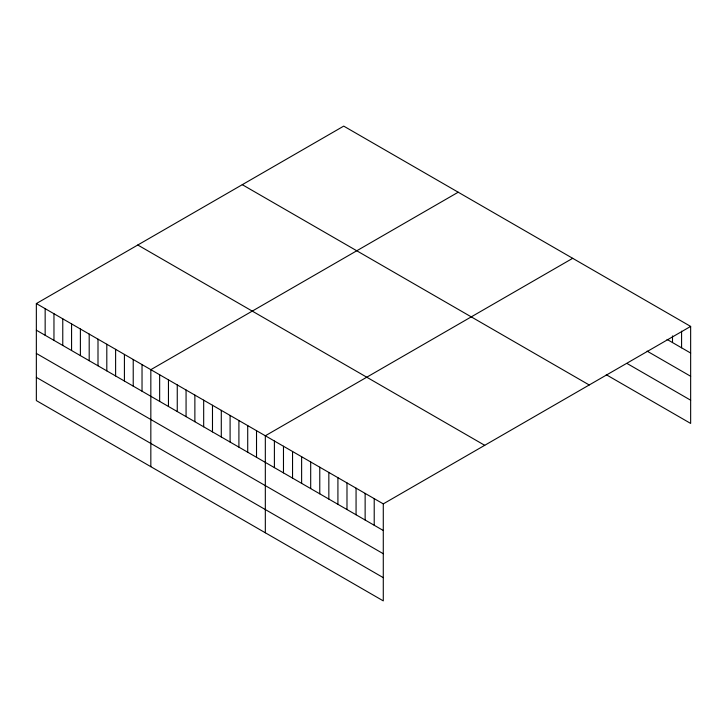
<?xml version="1.0" encoding="UTF-8"?>
<svg xmlns="http://www.w3.org/2000/svg" width="727" height="727" viewBox="0 0 727 727"><rect width="100%" height="100%" fill="white"/><g stroke="black" fill="none" stroke-linecap="round" stroke-linejoin="round"><path stroke-width="1.09" d="M36.35 303.568L383.283 503.875L383.283 600.884L36.35 400.586L36.35 303.568L343.717 126.116L690.65 326.414L690.65 423.432L606.263 374.714M458.201 192.21L150.834 369.67L150.834 466.689M572.694 258.312L265.328 435.773L265.328 532.782M383.283 503.875L690.65 326.414M667.059 339.418L690.65 353.04M647.094 351.123L690.65 376.268M627.137 363.527L690.65 400.204M242.282 184.676L589.215 384.974M137.785 245.008L484.718 445.315M36.35 330.194L383.283 530.501M36.35 353.422L383.283 553.729M36.35 377.358L383.283 577.656M681.581 331.158L681.581 347.806M672.502 335.91L672.502 342.562M374.214 498.631L374.214 525.257M365.136 493.397L365.136 520.023M356.066 488.153L356.066 514.78M346.988 482.919L346.988 509.545M337.919 477.675L337.919 504.302M328.84 472.441L328.84 499.067M319.771 467.197L319.771 493.824M310.693 461.963L310.693 488.589M301.623 456.72L301.623 483.346M292.545 451.485L292.545 478.112M283.475 446.242L283.475 472.868M274.397 441.007L274.397 467.634M256.522 430.684L256.522 457.31M247.716 425.595L247.716 452.221M238.91 420.515L238.91 447.141M230.095 415.426L230.095 442.052M221.29 410.346L221.29 436.972M212.484 405.257L212.484 431.883M203.678 400.177L203.678 426.804M194.872 395.088L194.872 421.715M186.067 390.008L186.067 416.635M177.261 384.919L177.261 411.546M168.455 379.839L168.455 406.466M159.649 374.75L159.649 401.377M142.029 364.581L142.029 391.208M133.223 359.502L133.223 386.128M124.417 354.412L124.417 381.039M115.611 349.333L115.611 375.959M106.805 344.244L106.805 370.87M98 339.164L98 365.79M89.194 334.075L89.194 360.701M80.388 328.995L80.388 355.621M71.573 323.906L71.573 350.532M62.767 318.826L62.767 345.452M53.962 313.737L53.962 340.363M45.156 308.657L45.156 335.283"/></g></svg>
